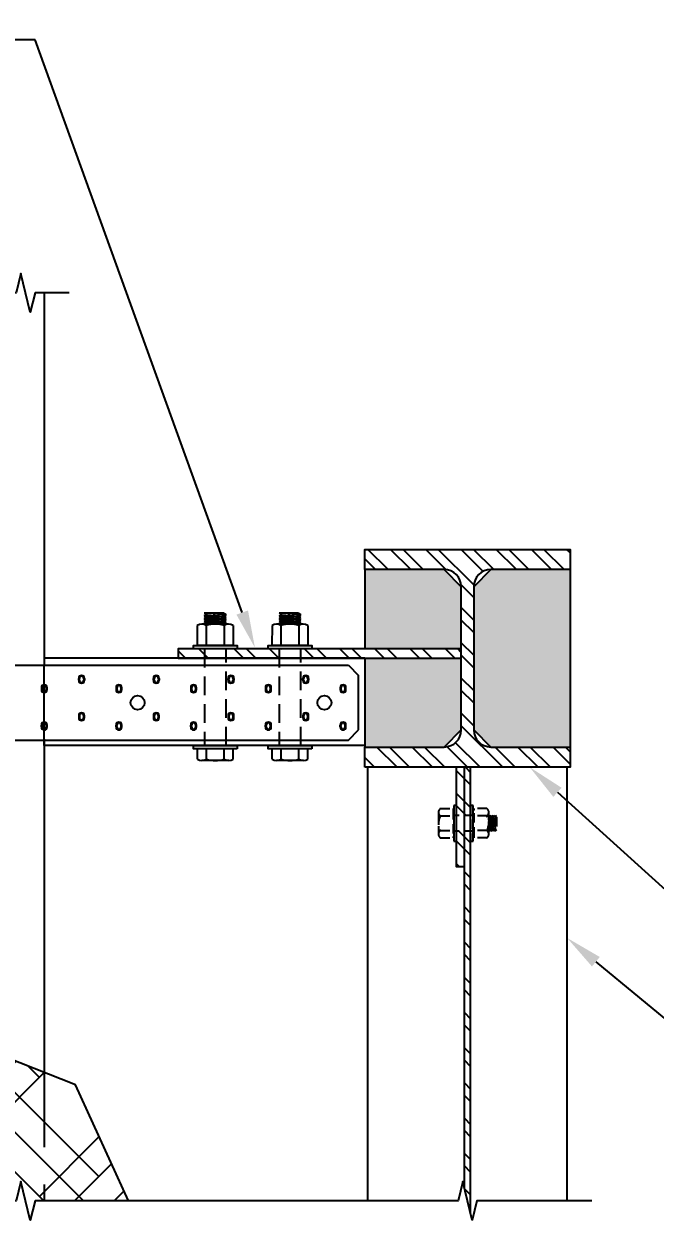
# Model space of a CAD drawing. Header units: inches. Extents: x -16404 to 14624, y -1591 to 16152.
# Drawn here: x 1345.64 to 1370.99, y 13326.97 to 13375.1 of the extents above; entities that cross this region are included whole.
import ezdxf
from ezdxf import colors
from ezdxf.entities.mleader import LeaderData, LeaderLine
from ezdxf.math import Vec2, Vec3

# ---------------------------------------------------------------- set-up
doc = ezdxf.new("R2010")
doc.units = ezdxf.units.IN
doc.header["$LTSCALE"] = 24
doc.header["$MEASUREMENT"] = 0
for name, pattern in [('HIDDEN2', [0.1875, 0.125, -0.0625]), ('HIDDEN4', [0.09375, 0.0625, -0.03125]), ('HIDDEN8', [0.04625, 0.03125, -0.015])]:
    doc.linetypes.add(name, pattern=pattern)
doc.layers.get('0').update_dxf_attribs({"linetype": 'CONTINUOUS'})
for name, color, linetype in [('S-ANNO-NOTE', 4, 'CONTINUOUS'), ('S-BOLT', 2, 'CONTINUOUS'), ('S-BREAK', 2, 'CONTINUOUS'), ('S-SIMPSON', 2, 'CONTINUOUS'), ('S-STEEL', 4, 'CONTINUOUS'), ('S-TYP DETAIL BLOCKS', 1, 'CONTINUOUS'), ('S-WOOD', 3, 'CONTINUOUS')]:
    doc.layers.add(name, color=color, linetype=linetype)
doc.layers.add('S-HATCH1', color=1, linetype='CONTINUOUS', transparency=0.5)
doc.layers.add('S-POCHE-227', color=7, linetype='CONTINUOUS', true_color=0xe3e3e3, transparency=0.8)
doc.styles.add('Arial', font='arial.ttf', dxfattribs={"width": 0.85})

# ---------------------------------------------------------------- blocks, each defined once
blk = doc.blocks.new('W8x58')
at = {"layer": 'S-HATCH1'}
h = blk.add_hatch(dxfattribs=at)
h.set_pattern_fill('STEEL', color=256, scale=8, style=0)
h.set_pattern_definition([(45, (-77.40105856815353, -335.3249826783431), (-0.7071067811865475, 0.7071067811865476), []), (45, (-77.40105856815353, -334.8249826783431), (-0.7071067811865475, 0.7071067811865476), [])])
edge = h.paths.add_edge_path()
edge.add_line((4.125, -4.375), (4.125, -3.5625))
edge.add_line((4.125, -3.5625), (0.9375, -3.5625))
edge.add_arc((0.9375, -2.875), 0.6875, 180, 270, ccw=False)
edge.add_line((0.25, -2.875), (0.25, 2.875))
edge.add_arc((0.9375, 2.875), 0.6875, 90, 180, ccw=False)
edge.add_line((0.9375, 3.5625), (4.125, 3.5625))
edge.add_line((4.125, 3.5625), (4.125, 4.375))
edge.add_line((4.125, 4.375), (-4.125, 4.375))
edge.add_line((-4.125, 4.375), (-4.125, 3.5625))
edge.add_line((-4.125, 3.5625), (-0.9375, 3.5625))
edge.add_arc((-0.9375, 2.875), 0.6875, 0, 90, ccw=False)
edge.add_line((-0.25, 2.875), (-0.25, -2.875))
edge.add_arc((-0.9375, -2.875), 0.6875, -90, 0, ccw=False)
edge.add_line((-0.9375, -3.5625), (-4.125, -3.5625))
edge.add_line((-4.125, -3.5625), (-4.125, -4.375))
edge.add_line((-4.125, -4.375), (4.125, -4.375))
at = {"layer": 'S-STEEL'}
blk.add_lwpolyline([(4.125, -4.375), (4.125, -3.5625), (0.9375, -3.5625, -0.4142135623730958), (0.25, -2.875), (0.25, 2.875, -0.4142135623730958), (0.9375, 3.5625), (4.125, 3.5625), (4.125, 4.375), (-4.125, 4.375), (-4.125, 3.5625), (-0.9375, 3.5625, -0.4142135623730952), (-0.25, 2.875), (-0.25, -2.875, -0.4142135623730952), (-0.9375, -3.5625), (-4.125, -3.5625), (-4.125, -4.375)], format="xyb", close=True, dxfattribs=at)
blk = doc.blocks.new('MSTC40')
at = {"layer": 'S-SIMPSON'}
for p, q in [((-19.71875, 3), (19.71875, 3)), ((19.71875, 3), (20.125, 2.59375)), ((8.883249999999862, 2.398000000000138), (8.883249999999862, 2.476999999999862)), ((8.914499999999862, 2.398000000000138), (8.914499999999862, 2.476999999999862)), ((9.085500000000138, 2.476999999999862), (9.085500000000138, 2.398000000000138)), ((9.116750000000138, 2.476999999999862), (9.116750000000138, 2.398000000000138)), ((11.88324999999986, 2.398000000000138), (11.88324999999986, 2.476999999999862)), ((11.91449999999986, 2.398000000000138), (11.91449999999986, 2.476999999999862)), ((12.08550000000014, 2.476999999999862), (12.08550000000014, 2.398000000000138)), ((12.11675000000014, 2.476999999999862), (12.11675000000014, 2.398000000000138)), ((14.88324999999986, 2.398000000000138), (14.88324999999986, 2.476999999999862)), ((14.91449999999986, 2.398000000000138), (14.91449999999986, 2.476999999999862)), ((15.08550000000014, 2.476999999999862), (15.08550000000014, 2.398000000000138)), ((15.11675000000014, 2.476999999999862), (15.11675000000014, 2.398000000000138)), ((17.88324999999986, 2.398000000000138), (17.88324999999986, 2.476999999999862)), ((17.91449999999986, 2.398000000000138), (17.91449999999986, 2.476999999999862)), ((18.08550000000014, 2.476999999999862), (18.08550000000014, 2.398000000000138)), ((18.11675000000014, 2.476999999999862), (18.11675000000014, 2.398000000000138)), ((7.383249999999862, 2.101999999999862), (7.383249999999862, 2.023000000000138)), ((7.414499999999862, 2.101999999999862), (7.414499999999862, 2.023000000000138)), ((7.585500000000138, 2.023000000000138), (7.585500000000138, 2.101999999999862)), ((7.616750000000138, 2.023000000000138), (7.616750000000138, 2.101999999999862)), ((10.38324999999986, 2.101999999999862), (10.38324999999986, 2.023000000000138)), ((10.41449999999986, 2.101999999999862), (10.41449999999986, 2.023000000000138)), ((10.58550000000014, 2.023000000000138), (10.58550000000014, 2.101999999999862)), ((10.61675000000014, 2.023000000000138), (10.61675000000014, 2.101999999999862)), ((13.38324999999986, 2.101999999999862), (13.38324999999986, 2.023000000000138)), ((13.41449999999986, 2.101999999999862), (13.41449999999986, 2.023000000000138)), ((13.58550000000014, 2.023000000000138), (13.58550000000014, 2.101999999999862)), ((13.61675000000014, 2.023000000000138), (13.61675000000014, 2.101999999999862)), ((16.38324999999986, 2.101999999999862), (16.38324999999986, 2.023000000000138)), ((16.41449999999986, 2.101999999999862), (16.41449999999986, 2.023000000000138)), ((16.58550000000014, 2.023000000000138), (16.58550000000014, 2.101999999999862)), ((16.61675000000014, 2.023000000000138), (16.61675000000014, 2.101999999999862)), ((19.38324999999986, 2.101999999999862), (19.38324999999986, 2.023000000000138)), ((19.41449999999986, 2.101999999999862), (19.41449999999986, 2.023000000000138)), ((19.58550000000014, 2.023000000000138), (19.58550000000014, 2.101999999999862)), ((19.61675000000014, 2.023000000000138), (19.61675000000014, 2.101999999999862)), ((8.883249999999862, 0.9769999999998618), (8.883249999999862, 0.8980000000001382)), ((8.914499999999862, 0.9769999999998618), (8.914499999999862, 0.8980000000001382)), ((9.085500000000138, 0.8980000000001382), (9.085500000000138, 0.9769999999998618)), ((9.116750000000138, 0.8980000000001382), (9.116750000000138, 0.9769999999998618)), ((11.88324999999986, 0.9769999999998618), (11.88324999999986, 0.8980000000001382)), ((11.91449999999986, 0.9769999999998618), (11.91449999999986, 0.8980000000001382)), ((12.08550000000014, 0.8980000000001382), (12.08550000000014, 0.9769999999998618)), ((12.11675000000014, 0.8980000000001382), (12.11675000000014, 0.9769999999998618)), ((14.88324999999986, 0.9769999999998618), (14.88324999999986, 0.8980000000001382)), ((14.91449999999986, 0.9769999999998618), (14.91449999999986, 0.8980000000001382)), ((15.08550000000014, 0.8980000000001382), (15.08550000000014, 0.9769999999998618)), ((15.11675000000014, 0.8980000000001382), (15.11675000000014, 0.9769999999998618)), ((17.88324999999986, 0.9769999999998618), (17.88324999999986, 0.8980000000001382)), ((17.91449999999986, 0.9769999999998618), (17.91449999999986, 0.8980000000001382)), ((18.08550000000014, 0.8980000000001382), (18.08550000000014, 0.9769999999998618)), ((18.11675000000014, 0.8980000000001382), (18.11675000000014, 0.9769999999998618)), ((7.383249999999862, 0.5230000000001382), (7.383249999999862, 0.6019999999998618)), ((7.414499999999862, 0.5230000000001382), (7.414499999999862, 0.6019999999998618)), ((7.585500000000138, 0.5230000000001382), (7.585500000000138, 0.6019999999998618)), ((7.616750000000138, 0.5230000000001382), (7.616750000000138, 0.6019999999998618)), ((10.38324999999986, 0.5230000000001382), (10.38324999999986, 0.6019999999998618)), ((10.41449999999986, 0.5230000000001382), (10.41449999999986, 0.6019999999998618)), ((10.58550000000014, 0.5230000000001382), (10.58550000000014, 0.6019999999998618)), ((10.61675000000014, 0.5230000000001382), (10.61675000000014, 0.6019999999998618)), ((13.38324999999986, 0.5230000000001382), (13.38324999999986, 0.6019999999998618)), ((13.41449999999986, 0.5230000000001382), (13.41449999999986, 0.6019999999998618)), ((13.58550000000014, 0.5230000000001382), (13.58550000000014, 0.6019999999998618)), ((13.61675000000014, 0.5230000000001382), (13.61675000000014, 0.6019999999998618)), ((16.38324999999986, 0.5230000000001382), (16.38324999999986, 0.6019999999998618)), ((16.41449999999986, 0.5230000000001382), (16.41449999999986, 0.6019999999998618)), ((16.58550000000014, 0.5230000000001382), (16.58550000000014, 0.6019999999998618)), ((16.61675000000014, 0.5230000000001382), (16.61675000000014, 0.6019999999998618)), ((19.38324999999986, 0.5230000000001382), (19.38324999999986, 0.6019999999998618)), ((19.41449999999986, 0.5230000000001382), (19.41449999999986, 0.6019999999998618)), ((19.58550000000014, 0.5230000000001382), (19.58550000000014, 0.6019999999998618)), ((19.61675000000014, 0.5230000000001382), (19.61675000000014, 0.6019999999998618)), ((-19.71875, 0), (19.71875, 0)), ((19.71875, 0), (20.125, 0.40625))]:
    blk.add_line(p, q, dxfattribs=at)
at = {"layer": 'S-SIMPSON', "linetype": 'Continuous'}
blk.add_line((20.125, 0.40625), (20.125, 2.59375), dxfattribs=at)
at = {"layer": 'S-SIMPSON'}
for centre in [(11.25, 1.5), (18.75, 1.5)]:
    blk.add_circle(centre, 0.28125, dxfattribs=at)
for centre, radius, start, end in [((9, 2.476999999999862), 0.11675, 0, 180), ((9, 2.476999999999862), 0.0855, 0, 180), ((12, 2.476999999999862), 0.11675, 0, 180), ((12, 2.476999999999862), 0.0855, 0, 180), ((15, 2.476999999999862), 0.11675, 0, 180), ((15, 2.476999999999862), 0.0855, 0, 180), ((18, 2.476999999999862), 0.11675, 0, 180), ((18, 2.476999999999862), 0.0855, 0, 180), ((7.5, 2.101999999999862), 0.11675, 0, 180), ((7.5, 2.023000000000138), 0.11675, 180, 0), ((7.5, 2.101999999999862), 0.0855, 0, 180), ((7.5, 2.023000000000138), 0.0855, 180, 0), ((9, 2.398000000000138), 0.11675, 180, 0), ((9, 2.398000000000138), 0.0855, 180, 0), ((10.5, 2.101999999999862), 0.11675, 0, 180), ((10.5, 2.023000000000138), 0.11675, 180, 0), ((10.5, 2.101999999999862), 0.0855, 0, 180), ((10.5, 2.023000000000138), 0.0855, 180, 0), ((12, 2.398000000000138), 0.11675, 180, 0), ((12, 2.398000000000138), 0.0855, 180, 0), ((13.5, 2.101999999999862), 0.11675, 0, 180), ((13.5, 2.023000000000138), 0.11675, 180, 0), ((13.5, 2.101999999999862), 0.0855, 0, 180), ((13.5, 2.023000000000138), 0.0855, 180, 0), ((15, 2.398000000000138), 0.11675, 180, 0), ((15, 2.398000000000138), 0.0855, 180, 0), ((16.5, 2.101999999999862), 0.11675, 0, 180), ((16.5, 2.023000000000138), 0.11675, 180, 0), ((16.5, 2.101999999999862), 0.0855, 0, 180), ((16.5, 2.023000000000138), 0.0855, 180, 0), ((18, 2.398000000000138), 0.11675, 180, 0), ((18, 2.398000000000138), 0.0855, 180, 0), ((19.5, 2.101999999999862), 0.11675, 0, 180), ((19.5, 2.023000000000138), 0.11675, 180, 0), ((19.5, 2.101999999999862), 0.0855, 0, 180), ((19.5, 2.023000000000138), 0.0855, 180, 0), ((9, 0.9769999999998618), 0.11675, 0, 180), ((9, 0.9769999999998618), 0.0855, 0, 180), ((12, 0.9769999999998618), 0.11675, 0, 180), ((12, 0.9769999999998618), 0.0855, 0, 180), ((15, 0.9769999999998618), 0.11675, 0, 180), ((15, 0.9769999999998618), 0.0855, 0, 180), ((18, 0.9769999999998618), 0.11675, 0, 180), ((18, 0.9769999999998618), 0.0855, 0, 180), ((7.5, 0.6019999999998618), 0.11675, 0, 180), ((7.5, 0.5230000000001382), 0.11675, 180, 0), ((7.5, 0.6019999999998618), 0.0855, 0, 180), ((7.5, 0.5230000000001382), 0.0855, 180, 0), ((9, 0.8980000000001382), 0.11675, 180, 0), ((9, 0.8980000000001382), 0.0855, 180, 0), ((10.5, 0.6019999999998618), 0.11675, 0, 180), ((10.5, 0.5230000000001382), 0.11675, 180, 0), ((10.5, 0.6019999999998618), 0.0855, 0, 180), ((10.5, 0.5230000000001382), 0.0855, 180, 0), ((12, 0.8980000000001382), 0.11675, 180, 0), ((12, 0.8980000000001382), 0.0855, 180, 0), ((13.5, 0.6019999999998618), 0.11675, 0, 180), ((13.5, 0.5230000000001382), 0.11675, 180, 0), ((13.5, 0.6019999999998618), 0.0855, 0, 180), ((13.5, 0.5230000000001382), 0.0855, 180, 0), ((15, 0.8980000000001382), 0.11675, 180, 0), ((15, 0.8980000000001382), 0.0855, 180, 0), ((16.5, 0.6019999999998618), 0.11675, 0, 180), ((16.5, 0.5230000000001382), 0.11675, 180, 0), ((16.5, 0.6019999999998618), 0.0855, 0, 180), ((16.5, 0.5230000000001382), 0.0855, 180, 0), ((18, 0.8980000000001382), 0.11675, 180, 0), ((18, 0.8980000000001382), 0.0855, 180, 0), ((19.5, 0.6019999999998618), 0.11675, 0, 180), ((19.5, 0.5230000000001382), 0.11675, 180, 0), ((19.5, 0.6019999999998618), 0.0855, 0, 180), ((19.5, 0.5230000000001382), 0.0855, 180, 0)]:
    blk.add_arc(centre, radius, start, end, dxfattribs=at)
blk = doc.blocks.new('*U277')
at = {"layer": 'S-BOLT'}
for p, q in [((-0.6029630363733531, -0.5353902043898415), (-0.6029999999997244, 0.5412658773652765)), ((-0.547177251576727, 0.7216878364870354), (-0.1359999999998536, 0.7216878364870354)), ((-0.1359999999998536, -0.7158121635129646), (-0.1359999999998536, 0.7216878364874901)), ((4.011000014835227, -0.7100952834109913), (4.011000014835227, 0.727404716588554)), ((4.814573155047847, 0.7244668801019734), (4.011000014835227, 0.7274047165890087)), ((4.870358939844473, -0.5326111607749036), (4.870395903470844, 0.5440449209802145)), ((-0.547177251576727, 0.3608439182435177), (-0.1359999999998536, 0.3608439182435177)), ((4.814573155047847, 0.3636229618584556), (4.011000014835227, 0.366560798345491)), ((4.870377421657659, 0.443216880102428), (4.925064921657659, 0.3484953515632886)), ((4.925064921657659, 0.348495347602894), (4.870377421657659, -0.337061596048242)), ((4.925064921734511, -0.431783119897572), (4.979752421657659, 0.443216880102428)), ((4.979752421657659, 0.443216880102428), (4.925064921657659, 0.3484953515632886)), ((4.979752421657659, 0.443216880102428), (5.034439921657659, 0.3484953515632886)), ((5.034439921657659, 0.348495347602894), (4.979752421490994, -0.337061598141444)), ((5.034439921734511, -0.431783119897572), (5.089127421657659, 0.443216880102428)), ((5.089127421657659, 0.443216880102428), (5.034439921657659, 0.3484953515632886)), ((5.089127421657659, 0.443216880102428), (5.143814921657659, 0.3484953515632886)), ((5.143814921657659, 0.348495347602894), (5.089127421490994, -0.337061598141444)), ((5.143814921734511, -0.431783119897572), (5.198502421657659, 0.443216880102428)), ((5.198502421657659, 0.443216880102428), (5.143814921657659, 0.3484953515632886)), ((5.198502421657659, 0.443216880102428), (5.253189921657659, 0.3484953515632886)), ((5.253189921657659, 0.348495347602894), (5.198502421490994, -0.337061598141444)), ((5.307877421657659, 0.443216880102428), (5.253189921657659, 0.3484953515632886)), ((5.253189921734511, -0.431783119897572), (5.285332618305383, 0.082500025961709)), ((5.307877421657659, -0.3370615940205235), (5.307877421657659, 0.443216880102428)), ((-0.547177251576727, -0.3549682452694469), (-0.1359999999998536, -0.3549682452694469)), ((4.814573155047847, -0.352189201654509), (4.011000014835227, -0.3492513651674736)), ((4.870377421657659, -0.3370615940205235), (4.925064918790022, -0.4317831175920029)), ((4.979752418790022, -0.3370615857413933), (4.925064918790022, -0.4317831142805327)), ((4.979752418790022, -0.3370615890533182), (5.034439918790022, -0.4317831175920029)), ((5.089127418790022, -0.337061585741848), (5.034439918790022, -0.4317831142805327)), ((5.089127418790022, -0.3370615890533182), (5.143814918790022, -0.4317831175920029)), ((5.198502418790022, -0.337061585741848), (5.143814918790022, -0.4317831142805327)), ((5.198502418790022, -0.3370615890533182), (5.253189918790022, -0.4317831175920029)), ((5.307877418790022, -0.337061585741848), (5.253189918790022, -0.4317831142805327)), ((5.307877418790022, -0.3370615890533182), (5.307877421657659, -0.3370615940205235)), ((-0.547177251576727, -0.7158121635129646), (-0.1359999999998536, -0.7158121635129646)), ((4.814573155047847, -0.7130331198980266), (4.011000014835227, -0.7100952834109913))]:
    blk.add_line(p, q, dxfattribs=at)
for points in [[(-0.1359999999998536, -0.875), (-0.1359999999998536, 0.875), (1.13686837721616e-13, 0.875), (1.13686837721616e-13, -0.875)], [(3.875000000927266, -0.8753284502074885), (3.875000000927266, 0.8746715497925115), (4.011000000927234, 0.8746715497925115), (4.011000000927234, -0.8753284502074885)]]:
    blk.add_lwpolyline(points, close=True, dxfattribs=at)
at = {"layer": 'S-BOLT', "linetype": 'HIDDEN8'}
blk.add_lwpolyline([(3.87503587277437, 0.4374260672409226), (3.587184721709491e-05, 0.437415136945674), (-3.587184721709491e-05, -0.437415136945674), (3.874964129079935, -0.4377436529846628)], close=True, dxfattribs=at)
at = {"layer": 'S-BOLT'}
for centre, radius, start, end in [((-0.2833104828697515, 0.5412658773648218), 0.3196525535035787, 145.6371794526597, 214.3628205471886), ((4.550706386340871, 0.5440449209797598), 0.3196525535035787, 325.6371794527825, 34.36282054734029), ((0.5727040236985204, 0.002937836486580636), 1.17568313506264, 162.2764904098492, 197.7235095900972), ((3.694691879772599, 0.005716880101518572), 1.17568313506264, 342.2764904099029, 17.7235095901508), ((-0.2833104828697515, -0.5353902043893868), 0.3196525535035787, 145.6371794527825, 214.3628205473402), ((4.550706386340871, -0.5326111607744488), 0.3196525535035787, 325.6371794526524, 34.36282054721749)]:
    blk.add_arc(centre, radius, start, end, dxfattribs=at)
blk = doc.blocks.new('_Integral')
at = {"color": 0, "linetype": 'ByBlock', "lineweight": -2}
for centre, start, end in [((0.44488802, -0.09133463), 101.9999999980396, 167.9999999799194), ((-0.44488802, 0.09133463), 282.0000000215427, 348.0000000034225)]:
    blk.add_arc(centre, 0.45416667, start, end, dxfattribs=at)
blk = doc.blocks.new('Se_MOMENT FRAME COLUMN BRACING')
at = {"layer": 'S-HATCH1'}
h = blk.add_hatch(dxfattribs=at)
h.set_pattern_fill('HOUND', color=256, scale=18, angle=45, style=0)
h.set_pattern_definition([(45, (-1309.906095126348, -8498.000000000284), (2.386485386504598, 3.97747564417433), [18, -9]), (135, (-1309.906095126348, -8498.000000000284), (2.386485386504598, -3.97747564417433), [18, -9])])
h.paths.add_polyline_path([(14.05249051218925, 59.12449936254052), (11.4378364730228, 66.29924479681722), (6.29081267419906, 66.29924479681722), (6.29081267419906, 50.24502078574733), (7.069163867145107, 50.05573400340108), (5.512461481252103, 49.67716043870132), (6.29081267419906, 49.48787365635144), (6.29081267419906, 29.82577700849106), (19.41828395167522, 29.82577700849106), (19.60757073402146, 30.60412820143756), (19.98614429872305, 29.04742581554456), (20.17543108107293, 29.82577700849106), (35.04685751637226, 29.82577700849106), (35.41828395167545, 29.82577700848924), (35.60757073402169, 30.60412820143574), (35.98614429872327, 29.04742581554274), (36.17543108107316, 29.82577700848924), (39.93120299337693, 29.82577700848924), (37.797755331394, 34.47998887648646), (31.64991994847151, 36.90536802278075), (28.37959704500827, 42.56973344873768), (23.09432087848836, 45.62118906621981), (22.59119992966134, 48.3351972210512), (9.328107516372256, 48.3351972210512), (8.921857516372256, 48.7414472210512), (8.921857516372256, 50.9289472210512), (9.328107516372256, 51.3351972210512), (22.03506201099162, 51.3351972210512), (21.37478267103506, 54.89697201354647)])
h = blk.add_hatch(dxfattribs=at)
h.set_pattern_fill('STEEL', color=256, scale=8, angle=90, style=0)
h.set_pattern_definition([(135, (-1765.852572854581, -1806.873811543024), (-0.7071067811865476, -0.7071067811865475), []), (135, (-1766.352572854581, -1806.873811543024), (-0.7071067811865476, -0.7071067811865475), [])])
h.paths.add_polyline_path([(43.10646318104773, 51.9914472210512), (42.56875064746782, 51.9914472210512), (41.92185751637226, 51.9914472210512), (41.92185751637226, 51.6164472210512), (43.10646318104773, 51.6164472210512)])
h.paths.add_polyline_path([(46.10646318104773, 51.9914472210512), (45.56875064746782, 51.9914472210512), (43.73725185170042, 51.9914472210512), (43.73725185170042, 51.6164472210512), (46.10646318104773, 51.6164472210512)])
h.paths.add_polyline_path([(53.29685751637226, 51.9914472210512), (46.73725185170042, 51.9914472210512), (46.73725185170042, 51.6164472210512), (53.29685751637226, 51.6164472210512)])
h = blk.add_hatch(dxfattribs=at)
h.set_pattern_fill('STEEL', color=256, scale=8, angle=90, style=0)
h.set_pattern_definition([(135, (-1765.852572854581, -1805.659181561783), (-0.7071067811865476, -0.7071067811865475), []), (135, (-1766.352572854581, -1805.659181561783), (-0.7071067811865476, -0.7071067811865475), [])])
h.paths.add_polyline_path([(53.42185751637226, 44.67637118017592), (53.10935751637226, 44.67637118017592), (53.10935751637226, 44.27426717674462), (53.10935751637226, 43.2414472210512), (53.42185751637226, 43.2414472210512)])
h.paths.add_polyline_path([(53.42185751637226, 47.2414472210512), (53.10935751637226, 47.2414472210512), (53.10935751637226, 45.3039472210512), (53.42185751637226, 45.3039472210512)])
h.paths.add_polyline_path([(53.67185751637226, 47.2414472210512), (53.42185751637226, 47.2414472210512), (53.42185751637226, 45.3039472210512), (53.67185751637226, 45.3039472210512), (53.67185751637226, 45.70862726535779)])
h.paths.add_polyline_path([(53.42185751637226, 30.3397796129484), (53.67185751637226, 29.31177440402826), (53.67185751637226, 44.67637118017592), (53.42185751637226, 44.67637118017228)])
at = {"layer": 'S-POCHE-227'}
h = blk.add_hatch(color=256, dxfattribs=at)
h.dxf.hatch_style = 1
h.paths.add_polyline_path([(53.29685751637226, 54.4914472210512), (52.60935751637226, 55.1789472210512), (49.42185751637226, 55.1789472210512), (49.42185751637226, 51.9914472210512), (53.29685751637226, 51.9914472210512)])
h = blk.add_hatch(color=256, dxfattribs=at)
h.dxf.hatch_style = 1
h.paths.add_polyline_path([(57.67185751637226, 55.1789472210512), (54.48435751637226, 55.1789472210512), (53.79685751637226, 54.4914472210512), (53.79685751637226, 48.7414472210512), (54.48435751637226, 48.0539472210512), (57.67185751637226, 48.0539472210512)])
h = blk.add_hatch(color=256, dxfattribs=at)
h.dxf.hatch_style = 1
h.paths.add_polyline_path([(49.42185751637226, 51.6164472210512), (49.42185751637226, 48.0539472210512), (52.60935751637226, 48.0539472210512), (53.29685751637226, 48.7414472210512), (53.29685751637226, 51.6164472210512)])
at = {"layer": 'S-BREAK', "flags": 128}
blk.add_lwpolyline([(37.54685751637226, 66.29924479681722), (36.17543108107475, 66.29924479681722), (35.98614429872487, 65.52089360387072), (35.60757073402328, 67.07759598976372), (35.41828395167704, 66.29924479681722), (35.04685751637589, 66.29924479681722), (20.17543108107475, 66.29924479681722), (19.98614429872487, 65.52089360387072), (19.60757073402328, 67.07759598976372), (19.41828395167704, 66.29924479681722), (5.290812674200424, 66.29924479681722)], dxfattribs=at)
at = {"layer": 'S-BREAK'}
blk.add_lwpolyline([(58.54685751637226, 29.82577700848924), (53.92543108107293, 29.82577700848924), (53.73614429872305, 29.04742581554274), (53.35757073402146, 30.60412820143574), (53.16828395167522, 29.82577700848924), (52.79685751637203, 29.82577700849106), (49.54685751637226, 29.82577700848924), (36.17543108107316, 29.82577700848924), (35.98614429872327, 29.04742581554274), (35.60757073402169, 30.60412820143574), (35.41828395167545, 29.82577700848924), (35.04685751637226, 29.82577700849106), (20.17543108107293, 29.82577700849106), (19.98614429872305, 29.04742581554456), (19.60757073402146, 30.60412820143756), (19.41828395167522, 29.82577700849106), (5.290812674197014, 29.82577700849106)], dxfattribs=at)
at = {"layer": 'S-HATCH1', "color": 2}
blk.add_lwpolyline([(39.93120299337534, 29.82577700849288), (37.797755331394, 34.47998887648646), (31.64991994847151, 36.90536802278075), (28.37959704500827, 42.56973344873768), (23.09432087848836, 45.62118906621981), (22.59119992966134, 48.3351972210512)], dxfattribs=at)
at = {"layer": 'S-SIMPSON', "linetype": 'HIDDEN4', "ltscale": 0.25}
for p, q in [((52.37914402509341, 45.43079187926196), (52.37914402509341, 44.55123482854469)), ((52.4572691819485, 45.57760165462241), (52.9650816819485, 45.57760165462241)), ((52.4572691819485, 45.2844159710512), (52.9650816819485, 45.2844159710512)), ((52.9650816819485, 45.57760165462241), (52.9650816819485, 45.5187909710512)), ((52.9650816819485, 45.5187909710512), (52.9650816819485, 44.4641034710512)), ((52.9650816819485, 45.5187909710512), (53.0041441819485, 45.5187909710512)), ((53.0041441819485, 45.5187909710512), (53.0041441819485, 44.4641034710512)), ((53.77707085079965, 45.3039472210512), (53.0041441819485, 45.3039472210512)), ((53.81613335079965, 45.5187909710512), (53.77707085079965, 45.5187909710512)), ((53.77707085079965, 44.4641034710512), (53.77707085079965, 45.5187909710512)), ((53.81613335079965, 45.5187909710512), (53.81613335079965, 45.57803552176847)), ((54.32394585079601, 45.57803552176847), (53.81613335079965, 45.57803552176847)), ((53.81613335079965, 44.4641034710512), (53.81613335079965, 45.5187909710512)), ((54.32394585079965, 45.28484983819726), (53.81613335079965, 45.28484983819726)), ((54.40207085079965, 45.23650592185368), (54.44113334875146, 45.30416415297805)), ((54.40207100765474, 44.55210256283681), (54.40207100765474, 45.43165961355407)), ((54.48019584875146, 45.23650591594196), (54.44113334875146, 45.30416415060972)), ((54.44113335085422, 45.30416415462241), (54.48019585079965, 44.67916415462241)), ((54.48019584875146, 45.23650591830665), (54.51925834875146, 45.30416415297805)), ((54.55832084875146, 45.23650591594196), (54.51925834875146, 45.30416415060972)), ((54.51925835085422, 45.30416415462241), (54.55832085079965, 44.67916415462241)), ((54.55832084875146, 45.23650591830665), (54.59738334875146, 45.30416415297805)), ((54.63644584875146, 45.23650591594196), (54.59738334875146, 45.30416415060972)), ((54.59738335085422, 45.30416415462241), (54.63644585079965, 44.67916415462241)), ((54.63644584875146, 45.23650591830665), (54.67550834875146, 45.30416415297805)), ((54.71457084875146, 45.23650591594196), (54.67550834875146, 45.30416415060972)), ((54.67550835085422, 45.30416415462241), (54.69846741983201, 44.93681905043923)), ((54.44113335079965, 44.74682239212416), (54.40207085079965, 45.23650592330159)), ((54.51925835079965, 44.74682239212416), (54.48019585067959, 45.2365059247968)), ((54.59738335079965, 44.74682239212416), (54.55832085067959, 45.2365059247968)), ((54.67550835079965, 44.74682239212416), (54.63644585067959, 45.2365059247968)), ((54.71457085079965, 45.23650592185368), (54.71457085079965, 44.67916415462241)), ((52.4572691819485, 44.69804460390515), (52.9650816819485, 44.69804460390515)), ((52.45726918195214, 44.4048589203303), (52.9650816819485, 44.4048589203303)), ((52.9650816819485, 44.4641034710512), (52.9650816819485, 44.4048589203303)), ((52.9650816819485, 44.4641034710512), (53.0041441819485, 44.4641034710512)), ((53.77707085079965, 44.67637118017592), (53.0041441819485, 44.67637118017592)), ((53.81613335079965, 44.4641034710512), (53.77707085079965, 44.4641034710512)), ((54.32394585079965, 44.6984784710512), (53.81613335079965, 44.6984784710512)), ((53.81613335079965, 44.40529278747636), (53.81613335079965, 44.4641034710512)), ((54.32394585079965, 44.40529278747636), (53.81613335079965, 44.40529278747636)), ((54.40207085079965, 44.67916415462241), (54.44113335079965, 44.74682238929381)), ((54.48019585079965, 44.67916415462241), (54.44113335079965, 44.74682238929381)), ((54.48019585079965, 44.67916415462241), (54.51925835079965, 44.74682238929381)), ((54.55832085079965, 44.67916415462241), (54.51925835079965, 44.74682238929381)), ((54.55832085079965, 44.67916415462241), (54.59738335079965, 44.74682238929381)), ((54.63644585079965, 44.67916415462241), (54.59738335079965, 44.74682238929381)), ((54.63644585079965, 44.67916415462241), (54.67550835079965, 44.74682238929381)), ((54.71457085079965, 44.67916415462241), (54.67550835079965, 44.74682238929381))]:
    blk.add_line(p, q, dxfattribs=at)
for points in [[(53.10935751637226, 45.70862726535779), (53.0041441819485, 45.70862726535779), (53.0041441819485, 44.27426717674462), (53.10935751637226, 44.27426717674462)], [(53.77707085079965, 45.70862726535779), (53.67185751637226, 45.70862726535779), (53.67185751637226, 44.27426717674462), (53.77707085079965, 44.27426717674462)]]:
    blk.add_lwpolyline(points, close=True, dxfattribs=at)
for centre, radius, start, end in [((52.55573857828858, 45.43100881283681), 0.1765946864390106, 123.890061559894, 236.109938440106), ((52.96833689028063, 44.99123028747636), 0.589192708333358, 150.1582758354082, 209.8417241645918), ((54.22547645445957, 45.43144267998287), 0.1765946864390229, 303.890061559894, 56.10993844010602), ((53.81287814246753, 44.99166415462241), 0.589192708333358, 330.1582758354082, 29.84172416459179), ((52.55573857828858, 44.5514517621159), 0.1765946864390229, 123.890061559894, 236.109938440106), ((54.22547645445957, 44.5518856292656), 0.1765946864390106, 303.890061559894, 56.10993844010602)]:
    blk.add_arc(centre, radius, start, end, dxfattribs=at)
at = {"layer": 'S-STEEL'}
for p, q in [((49.42185751637226, 55.1789472210512), (49.42185751637226, 51.9914472210512)), ((52.60935751637226, 55.1789472210512), (53.29685751637226, 54.4914472210512)), ((54.48435751637226, 55.1789472210512), (53.79685751637226, 54.4914472210512)), ((57.67185751637226, 55.1789472210512), (57.67185751637226, 48.0539472210512)), ((49.42185751637226, 51.6164472210512), (49.42185751637226, 48.0539472210512)), ((53.29685751637226, 48.7414472210512), (52.60935751637226, 48.0539472210512)), ((53.79685751637226, 48.7414472210512), (54.48435751637226, 48.0539472210512)), ((49.54685751637226, 29.82577700848924), (49.54685751637226, 47.2414472210512)), ((53.42185751637226, 30.33977961295022), (53.42185751637226, 47.2414472210512)), ((53.67185751637226, 29.31177440402826), (53.67185751637226, 47.2414472210512)), ((57.54685751637226, 29.8257770084856), (57.54685751637226, 47.24144722104757))]:
    blk.add_line(p, q, dxfattribs=at)
blk.add_lwpolyline([(41.92185751637226, 51.6164472210512), (53.29685751637226, 51.6164472210512), (53.29685751637226, 51.9914472210512), (41.92185751637226, 51.9914472210512)], close=True, dxfattribs=at)
blk.add_lwpolyline([(53.42185751637226, 43.2414472210512), (53.10935751637226, 43.2414472210512), (53.10935751637226, 47.2414472210512)], dxfattribs=at)
at = {"layer": 'S-WOOD'}
for p, q in [((36.54685751637589, 66.29924479681722), (36.54685751637589, 51.3664472210512)), ((49.42185751637226, 51.6164472210512), (36.54685751637226, 51.6164472210512)), ((36.54685751637226, 51.6164472210512), (36.54685751637226, 51.3664472210512)), ((36.54685751637567, 48.3664472210512), (36.54685751637339, 34.97347988360161)), ((36.54685751637589, 48.1164472210512), (36.54685751637589, 48.3664472210512)), ((49.42185751637226, 48.1164472210512), (36.54685751637226, 48.1164472210512))]:
    blk.add_line(p, q, dxfattribs=at)
at = {"layer": 'S-WOOD', "color": 2, "linetype": 'HIDDEN2'}
blk.add_line((36.54685751637317, 34.97347988360161), (36.54685751637226, 29.82577700849288), dxfattribs=at)
blk.add_lwpolyline([(36.54685751637589, 48.3664472210512), (36.54685751637226, 51.3664472210512)], dxfattribs=at)
at = {"layer": 'S-BOLT', "rotation": 90}
for p in [(43.41862380054499, 48.1164472210512), (46.41862380054499, 48.1164472210512)]:
    blk.add_blockref('*U277', p, dxfattribs=at)
at = {"layer": 'S-SIMPSON'}
blk.add_blockref('MSTC40', (29.04685751637226, 48.3351972210512), dxfattribs=at)
at = {"layer": 'S-STEEL', "xscale": -1}
blk.add_blockref('W8x58', (53.54685751637226, 51.6164472210512), dxfattribs=at)
at = {"layer": 'S-ANNO-NOTE'}
ml = blk.add_multileader_mtext('Standard', dxfattribs=at)
ml.set_content('\\A1;{\\C4;SHEAR TAB CONNECTION PER M.F. BEAM BRACING DETAIL w/ SHEAR TAB ON ONE SIDE OF BLOCKING. CENTER AT M.F. COLUMN WHERE POSSIBLE}', color=256, style='Arial')
ml.set_leader_properties(color=2)
ml.build(insert=Vec2(0, 0))
ml.multileader.update_dxf_attribs({"dogleg_length": 0.36, "arrow_head_size": 1.5, "scale": 12})
ctx = ml.context
ctx.base_point, ctx.scale, ctx.char_height, ctx.arrow_head_size, ctx.landing_gap_size, ctx.plane_origin = Vec3(6.10474664049654, 76.46701623189438), 12, 1.125, 1.5, 0.75, Vec3(15.45714592194054, 375.1833895970449)
ctx.text_align_type = 2
notes = []
notes.append((ctx, [(1, (1, 1, 0), (36.18371151089218, 76.46701623189438), (-1, 0), 1.500000000000008, [(0, [(45.00786122815043, 52.04519722105033)], 0, [])])]))
ctx.mtext.insert, ctx.mtext.width, ctx.mtext.alignment, ctx.mtext.flow_direction = Vec3(33.93371151089218, 77.03910866027036), 29.21464614657819, 3, 5
ml = blk.add_multileader_mtext('Standard', dxfattribs=at)
ml.set_content('\\A1;{\\C4;M.F. COLUMN PER PLAN}', color=256, style='Arial')
ml.set_leader_properties(color=2)
ml.build(insert=Vec2(0, 0))
ml.multileader.update_dxf_attribs({"dogleg_length": 0.36, "arrow_head_size": 1.5, "scale": 12})
ctx = ml.context
ctx.base_point, ctx.scale, ctx.char_height, ctx.arrow_head_size, ctx.landing_gap_size, ctx.plane_origin = Vec3(65.46770344241669, 40.07599889513949), 12, 1.125, 1.5, 0.75, Vec3(18.76091779920171, 363.7119038040546)
notes.append((ctx, [(0, (1, 1, 0), (63.96770344241668, 40.07599889513949), (1, 0), 1.500000000000008, [(0, [(56.04685751637226, 47.2414472210512)], 0, [])])]))
ctx.mtext.insert, ctx.mtext.width, ctx.mtext.flow_direction = Vec3(66.21770344241668, 40.63888259227497), 9.437142857142854, 5
ml = blk.add_multileader_mtext('Standard', dxfattribs=at)
ml.set_content('\\A1;{\\C4;M.F. BEAM PER PLAN}', color=256, style='Arial')
ml.set_leader_properties(color=2)
ml.build(insert=Vec2(0, 0))
ml.multileader.update_dxf_attribs({"dogleg_length": 0.36, "arrow_head_size": 1.5, "scale": 12})
ctx = ml.context
ctx.base_point, ctx.scale, ctx.char_height, ctx.arrow_head_size, ctx.landing_gap_size, ctx.plane_origin = Vec3(65.46770344241669, 35.07599889513949), 12, 1.125, 1.5, 0.75, Vec3(20.26091779920171, 333.4108207411991)
notes.append((ctx, [(0, (1, 1, 0), (63.96770344241668, 35.07599889513949), (1, 0), 1.500000000000008, [(0, [(57.54685751637226, 40.38510231305918)], 0, [])])]))
ctx.mtext.insert, ctx.mtext.width, ctx.mtext.flow_direction = Vec3(66.21770344241668, 35.63888259227497), 7.342499999999996, 5
for ctx, leaders in notes:
    for number, flags, end, landing, length, lines in leaders:
        leader = LeaderData()
        leader.index, (leader.has_last_leader_line, leader.has_dogleg_vector, leader.attachment_direction) = number, flags
        leader.last_leader_point, leader.dogleg_vector, leader.dogleg_length = Vec3(end), Vec3(landing), length
        for number, points, colour, breaks in lines:
            line = LeaderLine()
            line.index, line.vertices, line.color, line.breaks = number, Vec3.list(points), colors.encode_raw_color(colour), breaks
            leader.lines.append(line)
        ctx.leaders.append(leader)
blk = doc.blocks.new('Se_MOMENT FRAME STEEL BEAM TO STEEL COLUMN CONNECTION 1')
at = {"layer": 'S-ANNO-NOTE'}
ml = blk.add_multileader_mtext('Standard', dxfattribs=at)
ml.set_content('\\A1;CONTINUITY PLATE TO MATCH BEAM FLANGE THICKNESS, TYPICAL', color=4, style='Arial')
ml.set_leader_properties(color=2)
ml.build(insert=Vec2(0, 0))
ml.multileader.update_dxf_attribs({"dogleg_length": 0.36, "arrow_head_size": 1.3125, "scale": 12})
ctx = ml.context
ctx.base_point, ctx.scale, ctx.char_height, ctx.arrow_head_size, ctx.landing_gap_size, ctx.plane_origin = Vec3(25.79921430799513, 155.9940856090016), 12, 1.125, 1.3125, 1.08, Vec3(106.4788961585018, 3636.928038208767)
ctx.text_align_type = 2
notes = []
notes.append((ctx, [(0, (1, 1, 0), (53.56180213200605, 155.9940856090016), (-1, 0), 1.500000000000008, [(0, [(79.46726899342138, 132.0696113624035)], 0, [])])]))
ctx.mtext.insert, ctx.mtext.width, ctx.mtext.alignment, ctx.mtext.flow_direction = Vec3(50.98180213200612, 156.6678577781695), 25.08987830102842, 3, 5
ml = blk.add_multileader_mtext('Standard', dxfattribs=at)
ml.set_content('\\A1;{\\H0.7x;\\S3#4;\\H1.4286x;"%%C PLUG WELD, TYP}', color=4, style='Arial')
ml.set_leader_properties(color=2)
ml.build(insert=Vec2(0, 0))
ml.multileader.update_dxf_attribs({"dogleg_length": 0.36, "arrow_head_size": 1.3125, "scale": 12})
ctx = ml.context
ctx.base_point, ctx.scale, ctx.char_height, ctx.arrow_head_size, ctx.landing_gap_size, ctx.plane_origin = Vec3(30.84023209285539, 133.7940501662069), 12, 1.125, 1.3125, 1.08, Vec3(98.49796423691987, 3606.100356247698)
ctx.text_align_type = 2
notes.append((ctx, [(0, (1, 1, 0), (48.74433318016781, 133.7940501662069), (-1, 0), 1.500000000000008, [(0, [(66.53427125252165, 125.5612327115359)], 0, [])])]))
ctx.mtext.insert, ctx.mtext.width, ctx.mtext.alignment, ctx.mtext.flow_direction = Vec3(46.16433318016781, 134.4678245608181), 23.07323914290464, 3, 5
ml = blk.add_multileader_mtext('Standard', dxfattribs=at)
ml.set_content('\\A1;{\\H1.00002x;DOUBLER PLATE PER SCHEDULE}', color=4, style='Arial')
ml.set_leader_properties(color=2)
ml.set_arrow_properties(name='INTEGRAL')
ml.build(insert=Vec2(0, 0))
ml.multileader.update_dxf_attribs({"dogleg_length": 0.36, "arrow_head_size": 1.3125, "scale": 12})
ctx = ml.context
ctx.base_point, ctx.scale, ctx.char_height, ctx.arrow_head_size, ctx.landing_gap_size, ctx.plane_origin = Vec3(31.76409234370787, 128.1756010190129), 12, 1.125, 1.3125, 1.08, Vec3(98.49796423691987, 3611.446913981403)
ctx.text_align_type = 2
notes.append((ctx, [(0, (1, 1, 0), (49.48372721427404, 128.1756010190129), (-1, 0), 1.500000000000008, [(0, [(63.94692955991377, 121.2462764773572)], 0, [])])]))
ctx.mtext.insert, ctx.mtext.width, ctx.mtext.alignment, ctx.mtext.flow_direction = Vec3(46.90372721427593, 128.7476936392377), 19.93407483134069, 3, 5
for ctx, leaders in notes:
    for number, flags, end, landing, length, lines in leaders:
        leader = LeaderData()
        leader.index, (leader.has_last_leader_line, leader.has_dogleg_vector, leader.attachment_direction) = number, flags
        leader.last_leader_point, leader.dogleg_vector, leader.dogleg_length = Vec3(end), Vec3(landing), length
        for number, points, colour, breaks in lines:
            line = LeaderLine()
            line.index, line.vertices, line.color, line.breaks = number, Vec3.list(points), colors.encode_raw_color(colour), breaks
            leader.lines.append(line)
        ctx.leaders.append(leader)

msp = doc.modelspace()

# ---------------------------------------------------------------- block references
at = {"layer": 'S-TYP DETAIL BLOCKS'}
for name, p in [('Se_MOMENT FRAME STEEL BEAM TO STEEL COLUMN CONNECTION 1', (1496.324292876855, 13206.00000000028)), ('Se_MOMENT FRAME COLUMN BRACING', (1309.906095126348, 13298.00000000028))]:
    msp.add_blockref(name, p, dxfattribs=at)

doc.saveas('drawing.dxf')
